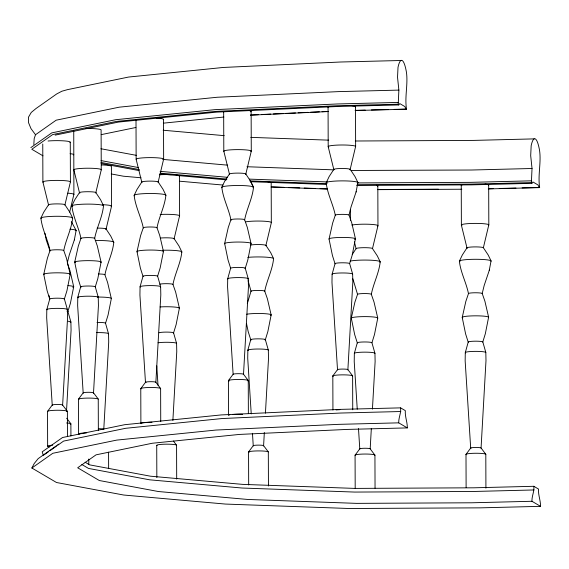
<?xml version="1.0" encoding="UTF-8"?>
<svg xmlns="http://www.w3.org/2000/svg" width="569" height="569" viewBox="0 0 569 569"><rect width="100%" height="100%" fill="white"/><g stroke="black" fill="none" stroke-linecap="round" stroke-linejoin="round"><path stroke-width="0.85" d="M66.495 411.359L71.075 330.176L70.89 321.947L67.896 311.471M93.522 392.93L98.43 305.681L98.252 297.445A10.292 1.166 -0.2 0 0 86.765 296.207A10.292 1.166 -0.2 0 0 78.33 297.793M263.596 445.755L264.336 432.54M265.431 413.151L268.511 358.506L268.326 350.269A10.292 1.166 -0.2 0 0 256.839 349.032A10.292 1.166 -0.2 0 0 248.404 350.618M172.876 420.413L176.767 351.606L176.582 343.377L173.581 332.879L176.12 324.629L179.399 308.142L175.672 292.167L172.969 284.415C175.088 273.319 180.672 263.191 181.845 251.882L178.958 245.957L174.135 238.674L179.598 215.772L179.463 176.027M243.511 374.295L248.447 287.011L248.262 278.782L245.26 268.255L247.799 260.033L251.071 243.582L247.359 227.564L244.656 219.783C246.768 208.723 252.352 198.631 253.518 187.35L250.637 181.397M375.049 488.174L374.935 455.15L370.184 448.834L371.329 428.557M372.432 409.154L375.12 361.528L374.943 353.299L371.934 342.787L374.48 334.551L377.759 318.085L374.032 302.089L371.329 294.322C373.442 283.241 379.032 273.134 380.206 261.832L377.318 255.894L372.496 248.589L377.958 225.715L377.823 185.971M33.827 144.562L34.183 138.644L35.506 134.732L56.153 120.187L119.284 107.171L217.28 97.249L338.313 91.623L398.876 90.108L398.222 104.205L398.727 104.952L399.808 103.601L404.893 106.588L405.996 109.234L406.494 109.07C404.566 96.844 408.129 84.568 406.451 72.291A31.764 5.91 88.6 0 0 398.016 67.327L397.532 77.263L398.876 90.108M532.029 168.495L531.382 182.599L531.88 183.346L532.975 181.988L538.054 184.982L539.156 187.628L539.654 187.464C537.719 175.238 541.283 162.962 539.604 150.685A31.764 5.91 88.6 0 0 531.169 145.721L530.692 155.657L532.029 168.495L471.466 170.017L351.158 170.48M533.836 486.296L538.537 489.07C538.061 494.874 540.635 500.464 540.55 506.339L531.944 501.275C531.709 496.104 534.519 491.374 533.836 486.296L473.685 487.804L354.85 488.408L242.6 484.375L150.465 476.196L89.568 464.852L85.108 462.22M400.612 407.866L405.32 410.64C404.836 416.444 407.432 422.034 407.319 427.902L398.713 422.845C398.506 417.674 401.294 412.945 400.612 407.866L340.468 409.374L221.249 414.922L124.718 424.694L62.533 437.518L42.191 451.843L43.344 455.364M74.34 239.954L76.139 230.431L71.338 221.618M105.99 228.866L110.749 236.078L113.786 242.358C112.619 253.639 107.036 263.732 104.924 274.791L107.626 282.58L111.339 298.59L108.067 315.041L105.528 323.263L108.53 333.79L108.715 342.026L103.778 429.303A5.199 0.59 -0.2 0 0 98.885 428.699M356.073 192.009L357.88 182.485L354.999 176.575L350.191 169.32L355.639 146.389L355.497 106.645M489.255 270.417L491.061 260.894L488.181 254.983L483.373 247.728L488.821 224.798L488.679 185.053M101.047 262.259L97.79 278.696L95.265 286.904M271.129 315.084L267.864 331.521L265.339 339.729M67.839 311.656L70.428 303.206L73.7 286.705L69.987 270.744L67.555 263.774M349.579 263.71L352.168 255.268L355.44 238.76L351.727 222.799L349.025 215.061L351.009 207.031L356.187 191.653M482.754 342.118L485.35 333.669L488.615 317.168L484.902 301.207L482.206 293.469L484.191 285.439L489.368 270.062M337.509 369.722L331.976 282.487L332.104 274.258L335.02 263.703L332.431 255.502L329.046 239.08L332.652 223.034L335.347 215.054M74.724 262.046L78.316 246.071L80.954 238.319M247.302 303.626L251.029 291.143M70.272 142.186L70.414 181.931L64.944 204.804L69.774 212.109L72.654 218.048C71.488 229.343 65.897 239.449 63.778 250.531L66.481 258.298L70.207 274.294L66.929 290.766L64.389 299.002L67.391 309.508L67.576 317.744L62.633 405.05L67.384 411.359L67.469 436.565M69.66 212.166L73.899 194.328L73.742 130.813M95.82 192.713L101.254 169.896L101.111 130.152A13.763 1.558 -0.2 0 0 85.755 128.502M106.09 229.072L111.545 206.227L111.403 166.482A13.763 1.558 -0.2 0 0 101.502 164.932M245.822 174.064L251.278 151.219L251.135 111.474M265.894 245.538L271.328 222.721L271.185 182.976A13.763 1.558 -0.2 0 0 270.446 182.293M67.284 263.006L69.269 254.976L74.447 239.592M94.653 238.432C96.758 227.387 102.328 217.301 103.487 206.042A15.882 1.799 -0.2 0 0 85.763 204.129A15.882 1.799 -0.2 0 0 72.754 206.568M264.727 291.257C266.833 280.211 272.402 270.126 273.561 258.867A15.882 1.799 -0.2 0 0 265.318 257.124A15.882 1.799 -0.2 0 0 247.75 257.373M80.684 286.783L77.775 297.274L77.647 305.503L83.166 392.845L78.486 399.132L78.607 433.898M250.758 339.608L247.849 350.106L247.721 358.335L251.235 413.912M42.76 144.007L42.895 181.98L48.514 204.833L43.742 212.159L40.897 218.112C42.149 229.407 47.81 239.485 50.008 250.559L47.355 258.333L43.742 274.35L47.135 290.802L49.731 299.031L46.807 309.55L46.679 317.779L52.227 405.071L47.526 411.401L47.647 446.167M468.529 293.462L465.826 301.442L462.227 317.488L465.613 333.911L468.202 342.111L465.286 352.659L465.158 360.895L470.691 448.13M352.858 278.81L357.552 294.344L354.907 302.125L351.293 318.135L354.686 334.593L357.282 342.815L354.352 353.342L354.224 361.571L357.254 409.182M326.343 182.471L329.152 176.561L333.875 169.313M459.517 260.872L462.334 254.969L467.057 247.714M71.893 205.779L74.724 199.861L79.475 192.578M540.55 506.339L480.407 507.847L349.266 508.508L225.388 504.063L123.715 495.03L56.509 482.512L31.878 468.017L34.204 463.536L38.159 458.642L58.721 444.154M352.247 254.485L356.066 248.625L354.402 241.853M140.948 388.421L145.564 382.19M332.901 375.846L337.552 369.594M466.082 454.254L470.734 447.995M30.854 147.606L51.765 132.883L115.692 119.703L214.918 109.653L337.474 103.956L398.037 102.434M44.062 454.859L48.408 451.793M49.859 450.776L56.381 446.188M57.825 445.164L63.621 441.082L125.614 428.301L221.839 418.564L340.696 413.037L400.839 411.522M31.878 468.017L52.796 453.287L116.737 440.1L215.985 430.05L338.569 424.353L398.713 422.845M55.186 135.123L118.501 122.065L216.775 112.114L338.164 106.474L398.727 104.952M101.211 134.64L135.856 127.499M163.829 123.117L223.859 117.043M250.374 115.038L258.333 114.668M261.875 114.504L270.723 114.092M273.376 113.964L283.113 113.516M285.766 113.387L295.496 112.939M298.156 112.811L307.886 112.363M310.539 112.235L319.387 111.823M322.04 111.702L328.235 111.417M250.78 115.158L328.626 111.538M401.038 60.492L340.475 62.007L223.368 67.455L128.551 77.057L67.469 89.646L61.843 91.239L56.665 93.97L36.053 108.487L31.252 112.442L28.45 117.235L28.542 122.691L30.982 128.601L35.506 134.732M398.222 104.205L337.666 105.72L215.416 111.41L116.439 121.425L52.675 134.576L31.814 149.263L42.981 155.835M355.589 110.35L365.241 110.109M371.386 109.952L388.065 109.533M394.21 109.383L406.494 109.07M355.092 110.514L405.996 109.234M534.191 138.886L473.628 140.401L355.305 141.005M531.197 180.828L470.634 182.35L357.254 182.926M531.382 182.599L470.819 184.114L357.112 184.69M531.88 183.346L471.317 184.868L356.692 185.444M488.743 188.744L493.131 188.631M499.276 188.481L515.955 188.062M522.1 187.905L539.654 187.464M488.245 188.908L539.156 187.628M407.319 427.902L347.175 429.417L239.457 434.424L152.243 443.251L96.054 454.837L77.676 467.782L99.319 480.521L158.374 491.524L247.714 499.454L356.564 503.366L471.801 502.783L531.944 501.275M534.056 489.959L473.913 491.467L354.679 492.071L242.053 488.024L149.619 479.816L88.522 468.429L81.801 464.475M377.475 189.498L438.443 189.193M377.887 189.655L461.808 189.235M250.78 137.357L328.733 140.159M247.024 166.738L333.512 169.847M249.364 179.121L327.182 181.916M249.798 180.906L326.955 183.68M250.275 181.696L326.535 184.434M272.43 186.924L283.895 187.336M288.312 187.493L299.778 187.905M304.195 188.062L315.66 188.474M320.077 188.631L327.132 188.887M271.079 187.016L327.559 189.043M163.168 130.23L224.222 135.65M162.634 159.384L227.678 165.159M160.095 171.333L227.266 177.3M160.23 173.14L226.939 179.064M160.017 173.965L226.377 179.854M141.02 177.77L123.388 176.205L111.204 173.936M179.811 181.219L223.012 185.053M100.941 148.751L136.496 155.373M101.04 160.586L138.352 167.542M101.026 162.457L139.32 169.59M101.111 163.509L139.149 170.593M263.582 445.627L268.298 451.864M93.508 392.802L98.224 399.04M66.673 418.236L70.883 423.805L70.926 435.968M243.447 374.16L248.134 380.377M173.41 441.032L176.575 445.228L176.689 479.119M265.872 245.331L270.666 252.565L273.525 258.461M95.798 192.507L100.592 199.74L103.451 205.637M245.723 173.858L250.481 181.063L253.326 186.945M248.084 280.702L251.043 291.321A6.885 0.782 -0.2 0 1 258.589 290.425A6.885 0.782 -0.2 0 1 264.4 291.428M50.015 250.915L46.231 239.94L44.951 233.304M264.713 291.079L267.402 298.81L271.1 314.749M94.639 238.255L97.327 245.986L101.026 261.925M250.773 339.793L248.191 331.606L246.562 323.818M80.698 286.968L78.117 278.782L74.752 262.38M265.325 339.544L268.305 350.013M98.231 297.182L95.251 286.719A7.326 0.832 -0.2 0 0 86.275 286.043A7.326 0.832 -0.2 0 0 81.083 287.153M466.985 247.928L461.381 225.125L461.246 185.38M333.811 169.519L328.199 146.724L328.064 106.979M136.005 119.533L136.14 159.277L141.766 182.101L136.994 189.449L134.149 195.416C135.401 206.696 141.055 216.761 143.253 227.813L140.6 235.609L136.994 251.64L140.379 268.077L142.983 276.292L140.052 286.826L139.924 295.062L145.472 382.318M79.489 192.791L73.906 170.024A13.763 1.558 -0.2 0 1 87.434 168.225A13.763 1.558 -0.2 0 1 101.254 169.896M49.055 295.645L49.78 299.109M459.396 261.278C460.634 272.544 466.288 282.594 468.472 293.632A6.885 0.782 -0.2 0 1 474.809 292.772A6.885 0.782 -0.2 0 1 482.206 293.469M326.215 182.869C327.452 194.136 333.107 204.186 335.29 215.231A6.885 0.782 -0.2 0 1 341.635 214.371A6.885 0.782 -0.2 0 1 349.025 215.061M71.929 206.184C73.166 217.429 78.792 227.465 80.969 238.489A6.885 0.782 -0.2 0 1 88.515 237.6A6.885 0.782 -0.2 0 1 94.326 238.603M358.491 428.578L359.779 448.856L355.07 455.186L355.191 488.216M252.465 433.322L253.241 445.669L248.561 451.957L248.681 484.98M156.774 365.853L158.004 385.249M485.919 488.166L485.805 454.268L481.068 448.002L485.99 360.639L485.812 352.41L482.818 341.933A7.326 0.832 -0.2 0 0 474.133 341.208A7.326 0.832 -0.2 0 0 468.507 342.289M465.997 454.51L466.118 487.533M352.737 409.758L352.624 375.86L347.887 369.594L352.816 282.238L352.631 274.009L349.636 263.525A7.326 0.832 -0.2 0 0 340.952 262.807A7.326 0.832 -0.2 0 0 335.333 263.888M350.39 209.869L350.426 220.473M332.822 376.102L332.936 410M268.44 486.011L268.319 452.12A9.929 1.124 -0.2 0 0 257.238 450.925A9.929 1.124 -0.2 0 0 249.101 452.447M248.255 380.633L248.369 413.656M228.546 415.334L228.425 380.569L233.126 374.26L227.579 286.947L227.707 278.718L230.63 268.212L228.034 259.969L224.648 243.504L228.254 227.508L230.9 219.741C228.71 208.659 223.062 198.56 221.81 187.251L224.648 181.312L229.421 174.014L223.802 151.134L223.667 111.389M163.509 119.334L163.644 159.085L158.189 181.988L163.011 189.264L165.892 195.188C164.718 206.497 159.135 216.625 157.016 227.721L159.725 235.474L163.445 251.455L160.166 267.935L157.627 276.185L160.629 286.684L160.814 294.913L155.87 382.247L160.622 388.535L160.735 421.565M156.724 445.363L156.838 477.526M140.771 388.677L140.892 423.443M108.579 452.156L108.636 468.664M98.352 430.584L98.245 399.289A9.929 1.124 -0.2 0 0 87.164 398.101A9.929 1.124 -0.2 0 0 79.027 399.623M88.778 459.048L88.792 464.261M328.64 107.321A13.763 1.558 -0.2 0 1 328.171 106.631M351.848 105.713A13.763 1.558 -0.2 0 1 355.39 106.993M328.782 147.065A13.763 1.558 -0.2 0 1 340.867 145.003A13.763 1.558 -0.2 0 1 355.533 146.738M334.152 169.718A8.215 0.932 -0.2 0 1 342.289 168.488A8.215 0.932 -0.2 0 1 349.651 169.733M326.883 183.268A15.882 1.799 -0.2 0 1 340.831 180.892A15.882 1.799 -0.2 0 1 357.752 182.891M329.046 239.08A13.236 1.501 -0.2 0 1 344.188 237.437A13.236 1.501 -0.2 0 1 354.572 239.428M332.538 274.514A10.292 1.166 -0.2 0 1 341.578 272.971A10.292 1.166 -0.2 0 1 352.545 274.265M337.73 369.85A5.199 0.59 -0.2 0 1 342.887 369.068A5.199 0.59 -0.2 0 1 347.545 369.857M333.235 376.344A9.929 1.124 -0.2 0 1 341.962 374.864A9.929 1.124 -0.2 0 1 352.545 376.109M336.073 409.95A9.929 1.124 -0.2 0 1 339.899 409.68M228.923 415.086A9.929 1.124 -0.2 0 1 229.776 414.851M232.728 414.467A9.929 1.124 -0.2 0 1 242.622 414.332M229.158 381.059A9.929 1.124 -0.2 0 1 237.799 379.48A9.929 1.124 -0.2 0 1 247.878 380.881M233.51 374.523A5.199 0.59 -0.2 0 1 238.034 373.691A5.199 0.59 -0.2 0 1 243.319 374.423M227.835 278.981A10.292 1.166 -0.2 0 1 238.582 277.587A10.292 1.166 -0.2 0 1 247.871 279.045M230.722 268.397A7.326 0.832 -0.2 0 1 238.375 267.402A7.326 0.832 -0.2 0 1 244.983 268.44M224.812 243.838A13.236 1.501 -0.2 0 1 238.631 242.045A13.236 1.501 -0.2 0 1 250.573 243.916M231.412 220.082A6.885 0.782 -0.2 0 1 237.408 218.987A6.885 0.782 -0.2 0 1 244.393 219.961M222.002 187.649A15.882 1.799 -0.2 0 1 238.589 185.501A15.882 1.799 -0.2 0 1 252.913 187.749M229.52 174.221A8.215 0.932 -0.2 0 1 238.098 173.104A8.215 0.932 -0.2 0 1 245.509 174.27M223.973 151.482A13.763 1.558 -0.2 0 1 238.34 149.619A13.763 1.558 -0.2 0 1 250.751 151.56M248.639 110.493A13.763 1.558 -0.2 0 1 250.616 111.816M156.255 118.039A13.763 1.558 -0.2 0 1 163.26 119.682M136.14 159.277A13.763 1.558 -0.2 0 1 150.998 157.62A13.763 1.558 -0.2 0 1 163.403 159.434M142.03 182.308A8.215 0.932 -0.2 0 1 149.711 181.113A8.215 0.932 -0.2 0 1 158.04 182.194M134.661 195.814A15.882 1.799 -0.2 0 1 149.519 193.51A15.882 1.799 -0.2 0 1 165.607 195.594M143.473 227.991A6.885 0.782 -0.2 0 1 149.917 226.988A6.885 0.782 -0.2 0 1 156.895 227.892M137.413 251.967A13.236 1.501 -0.2 0 1 149.796 250.047A13.236 1.501 -0.2 0 1 163.203 251.79M143.217 276.47A7.326 0.832 -0.2 0 1 150.074 275.41A7.326 0.832 -0.2 0 1 157.499 276.37M140.387 287.082A10.292 1.166 -0.2 0 1 150.01 285.595A10.292 1.166 -0.2 0 1 160.444 286.947M146.062 382.574A5.199 0.59 -0.2 0 1 149.924 381.699A5.199 0.59 -0.2 0 1 155.778 382.375M141.091 388.919A9.929 1.124 -0.2 0 1 150.38 387.482A9.929 1.124 -0.2 0 1 160.444 388.783M141.212 423.685A9.929 1.124 -0.2 0 1 141.069 423.187M141.738 422.945A9.929 1.124 -0.2 0 1 151.987 422.248M79.148 434.389A9.929 1.124 -0.2 0 1 86.552 432.881M83.451 393.108A5.199 0.59 -0.2 0 1 88.295 392.297A5.199 0.59 -0.2 0 1 93.273 393.058M75.442 262.7A13.236 1.501 -0.2 0 1 87.761 260.652A13.236 1.501 -0.2 0 1 100.421 262.594M79.916 192.991A8.215 0.932 -0.2 0 1 87.569 191.717A8.215 0.932 -0.2 0 1 95.428 192.919M48.073 141.005A13.763 1.558 -0.2 0 1 63.984 140.877A13.763 1.558 -0.2 0 1 69.887 142.527M43.201 182.329A13.763 1.558 -0.2 0 1 55.293 180.409A13.763 1.558 -0.2 0 1 70.414 181.931M48.699 205.039A8.215 0.932 -0.2 0 1 56.836 203.887A8.215 0.932 -0.2 0 1 64.717 205.011M41.253 218.51A15.882 1.799 -0.2 0 1 56.985 216.284A15.882 1.799 -0.2 0 1 72.213 218.446M50.157 250.73A6.885 0.782 -0.2 0 1 56.978 249.763A6.885 0.782 -0.2 0 1 63.586 250.701M44.033 274.678A13.236 1.501 -0.2 0 1 57.149 272.821A13.236 1.501 -0.2 0 1 69.838 274.628M49.731 299.031A7.326 0.832 -0.2 0 1 57.974 298.192A7.326 0.832 -0.2 0 1 64.183 299.187M47.035 309.813A10.292 1.166 -0.2 0 1 57.234 308.362A10.292 1.166 -0.2 0 1 67.099 309.771M52.718 405.327A5.199 0.59 -0.2 0 1 56.914 404.474A5.199 0.59 -0.2 0 1 62.49 405.178M47.746 411.65A9.929 1.124 -0.2 0 1 57.583 410.256A9.929 1.124 -0.2 0 1 67.106 411.615M49.731 446.864A9.929 1.124 -0.2 0 1 52.725 445.178M66.559 422.973A9.929 1.124 -0.2 0 1 70.236 424.296M68.159 321.25A10.292 1.166 -0.2 0 1 70.215 322.467M66.929 311.115A7.326 0.832 -0.2 0 1 67.419 311.833M67.939 285.602A13.236 1.501 -0.2 0 1 72.832 287.366M69.951 229.158A15.882 1.799 -0.2 0 1 76.011 230.829M67.91 193.183A13.763 1.558 -0.2 0 1 73.792 194.676M70.108 153.658A13.763 1.558 -0.2 0 1 73.65 154.932M102.37 204.698A13.763 1.558 -0.2 0 1 111.019 206.575M97.135 228.126A8.215 0.932 -0.2 0 1 105.777 229.279M95.3 240.545A15.882 1.799 -0.2 0 1 113.786 242.358M98.444 273.995A6.885 0.782 -0.2 0 1 104.924 274.791M97.413 297.061A13.236 1.501 -0.2 0 1 111.339 298.59M97 322.431A7.326 0.832 -0.2 0 1 105.528 323.263M96.545 332.616A10.292 1.166 -0.2 0 1 108.53 333.79M157.044 445.612A9.929 1.124 -0.2 0 1 166.333 444.176A9.929 1.124 -0.2 0 1 176.397 445.477M158.047 342.78A10.292 1.166 -0.2 0 1 170.458 342.367A10.292 1.166 -0.2 0 1 176.397 343.633M159.064 332.794A7.326 0.832 -0.2 0 1 167.656 332.111A7.326 0.832 -0.2 0 1 173.445 333.064M160.053 306.933A13.236 1.501 -0.2 0 1 174.086 307.011A13.236 1.501 -0.2 0 1 179.157 308.483M159.789 284.166A6.885 0.782 -0.2 0 1 168.154 283.711A6.885 0.782 -0.2 0 1 172.848 284.585M162.812 250.246A15.882 1.799 -0.2 0 1 181.561 252.287M160.6 238.041A8.215 0.932 -0.2 0 1 170.074 237.92A8.215 0.932 -0.2 0 1 173.993 238.888M160.181 214.47A13.763 1.558 -0.2 0 1 174.384 214.62A13.763 1.558 -0.2 0 1 179.349 216.12M159.348 174.768A13.763 1.558 -0.2 0 1 171.283 174.683M176.184 175.081A13.763 1.558 -0.2 0 1 177.912 175.366M179.022 175.686A13.763 1.558 -0.2 0 1 179.214 176.376M250.73 181.532A13.763 1.558 -0.2 0 1 252.835 181.419M267.843 181.803A13.763 1.558 -0.2 0 1 269.08 181.988M245.922 221.832A13.763 1.558 -0.2 0 1 262.06 221.121A13.763 1.558 -0.2 0 1 271.328 222.721M250.723 245.011A8.215 0.932 -0.2 0 1 261.214 244.62A8.215 0.932 -0.2 0 1 265.503 245.744M246.69 314.23A13.236 1.501 -0.2 0 1 263.589 313.604A13.236 1.501 -0.2 0 1 270.495 315.418M251.157 339.978A7.326 0.832 -0.2 0 1 257.977 338.839A7.326 0.832 -0.2 0 1 264.99 339.913M253.525 445.932A5.199 0.59 -0.2 0 1 258.369 445.129A5.199 0.59 -0.2 0 1 263.347 445.89M355.291 455.435A9.929 1.124 -0.2 0 1 365.134 454.041A9.929 1.124 -0.2 0 1 374.651 455.399M359.893 448.991A5.199 0.59 -0.2 0 1 364.466 448.265A5.199 0.59 -0.2 0 1 370.184 448.834M354.579 353.598A10.292 1.166 -0.2 0 1 364.779 352.154A10.292 1.166 -0.2 0 1 374.651 353.562M357.446 343A7.326 0.832 -0.2 0 1 363.883 341.976A7.326 0.832 -0.2 0 1 371.934 342.787M351.585 318.469A13.236 1.501 -0.2 0 1 364.693 316.613A13.236 1.501 -0.2 0 1 377.382 318.42M357.552 294.344A6.885 0.782 -0.2 0 1 364.53 293.554A6.885 0.782 -0.2 0 1 371.329 294.322M350.113 261.114A15.882 1.799 -0.2 0 1 369.765 260.161A15.882 1.799 -0.2 0 1 379.765 262.238M356.251 248.831A8.215 0.932 -0.2 0 1 363.47 247.686A8.215 0.932 -0.2 0 1 372.496 248.589M351.884 225.089A13.763 1.558 -0.2 0 1 368.918 224.264A13.763 1.558 -0.2 0 1 377.574 226.064M376.536 185.295A13.763 1.558 -0.2 0 1 377.439 186.319M461.822 185.722A13.763 1.558 -0.2 0 1 462.142 184.697M485.03 184.121A13.763 1.558 -0.2 0 1 488.572 185.402M461.957 225.466A13.763 1.558 -0.2 0 1 474.048 223.411A13.763 1.558 -0.2 0 1 488.707 225.146M467.334 248.127A8.215 0.932 -0.2 0 1 473.636 246.918A8.215 0.932 -0.2 0 1 483.373 247.728M460.065 261.669A15.882 1.799 -0.2 0 1 474.013 259.3A15.882 1.799 -0.2 0 1 490.933 261.299M462.782 317.815A13.236 1.501 -0.2 0 1 474.411 315.838A13.236 1.501 -0.2 0 1 488.515 317.502M465.712 352.915A10.292 1.166 -0.2 0 1 474.759 351.379A10.292 1.166 -0.2 0 1 485.727 352.673M470.912 448.258A5.199 0.59 -0.2 0 1 475.478 447.483A5.199 0.59 -0.2 0 1 481.025 448.137M466.416 454.752A9.929 1.124 -0.2 0 1 475.143 453.265A9.929 1.124 -0.2 0 1 485.727 454.517"/></g></svg>
